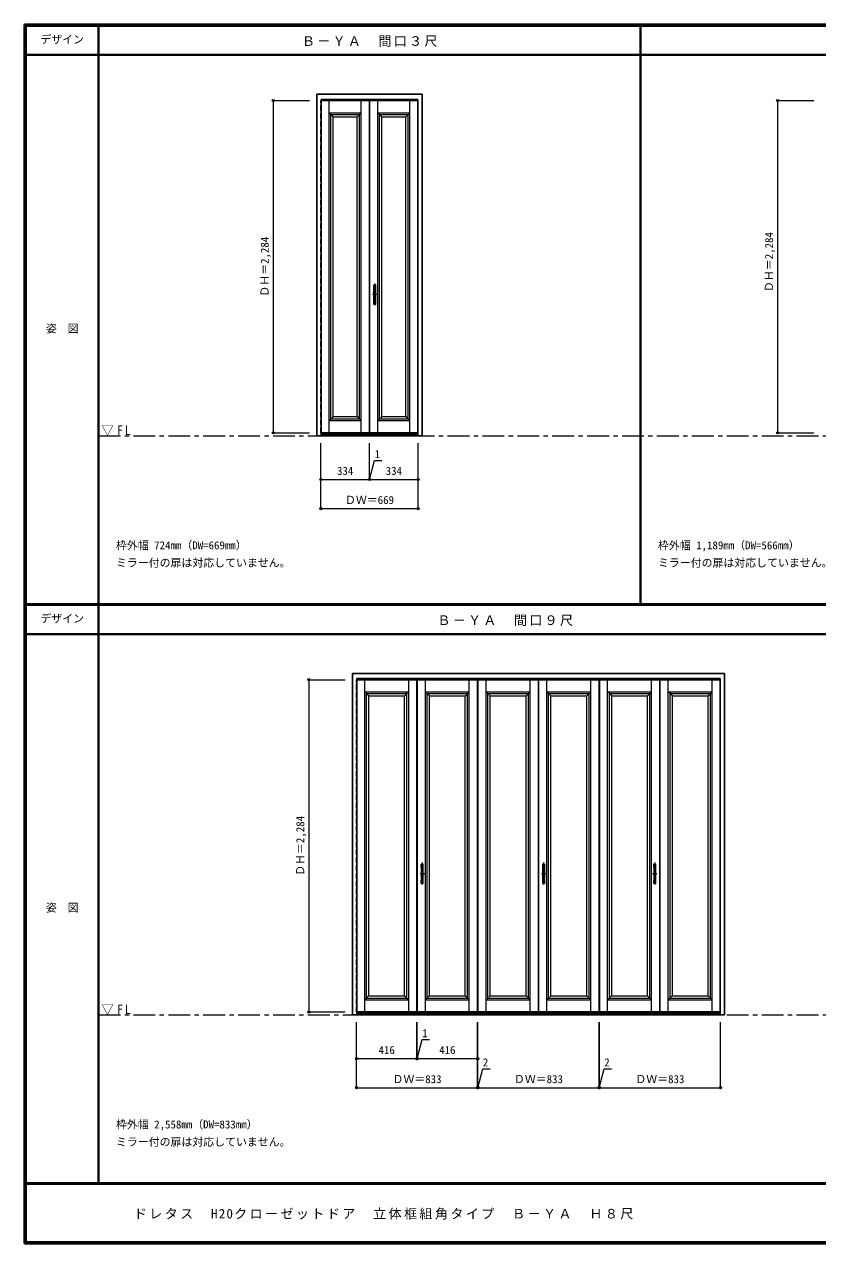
# Model space of a CAD drawing. Units: millimetres, scale not verified. Extents: x -6000 to 5700, y -4307 to 4260.
# Drawn here: x -6000 to -546, y -4205 to 4175 of the extents above; entities that cross this region are included whole.
import ezdxf
from ezdxf.enums import TextEntityAlignment as Align

# ---------------------------------------------------------------- set-up
doc = ezdxf.new("R2010")
doc.units = ezdxf.units.MM
doc.header["$LTSCALE"] = 30
doc.header["$PDMODE"] = 32
doc.header["$PDSIZE"] = 15
doc.linetypes.add('CHAIN1', pattern=[8, 5, -1, 1, -1])
doc.linetypes.add('DASHED1', pattern=[1.8, 1.2, -0.6])
for name, color, linetype, lineweight in [('0-1_通り芯', 4, 'CHAIN1', 9), ('0-2_扉', 3, 'Continuous', 25), ('0-3_仕上げ', 7, 'Continuous', 18), ('0-4_枠', 3, 'Continuous', 25), ('0-7_取手', 7, 'Continuous', 18), ('0-B_寸法', 7, 'Continuous', 9), ('F-1_枠', 6, 'Continuous', 40)]:
    doc.layers.add(name, color=color, linetype=linetype, lineweight=lineweight)
doc.layers.add('0-A_文字', color=7, linetype='Continuous')
doc.layers.add('F-A_文字', color=7, linetype='Continuous')
doc.styles.add('ＭＳ ゴシック', font='')
doc.styles.get('ＭＳ ゴシック').set_extended_font_data('MS Gothic')

msp = doc.modelspace()

# ---------------------------------------------------------------- linework, layer by layer
at = {"layer": '0-1_通り芯'}
for p, q in [((-3591.17, 2394.5), (-3591.17, 2240.5)), ((-3576.17, 2317.5), (-3606.17, 2317.5)), ((-3264.5, -1586), (-3264.5, -1740)), ((-2429.5, -1586), (-2429.5, -1740)), ((-1665.5, -1586), (-1665.5, -1740)), ((-3249.5, -1663), (-3279.5, -1663)), ((-2414.5, -1663), (-2444.5, -1663)), ((-1650.5, -1663), (-1680.5, -1663))]:
    msp.add_line(p, q, dxfattribs=at)
at = {"layer": '0-1_通り芯', "color": 7, "lineweight": 18}
for p, q in [((-5490, 1347), (5700, 1347)), ((-5490, -2633.5), (5700, -2633.5))]:
    msp.add_line(p, q, dxfattribs=at)
at = {"layer": '0-2_扉', "color": 4, "linetype": 'DASHED1', "lineweight": 9}
for p, q in [((-3961.17, 1367.5), (-3961.17, 3651.5)), ((-3958.67, 3651.5), (-3961.17, 3651.5)), ((-3294.67, 3651.5), (-3292.17, 3651.5)), ((-3292.17, 1367.5), (-3292.17, 3651.5)), ((-3958.67, 1367.5), (-3961.17, 1367.5)), ((-3294.67, 1367.5), (-3292.17, 1367.5)), ((-3716.5, -2613), (-3716.5, -329)), ((-3714, -329), (-3716.5, -329)), ((-1216, -329), (-1213.5, -329)), ((-1213.5, -2613), (-1213.5, -329)), ((-3714, -2613), (-3716.5, -2613)), ((-1216, -2613), (-1213.5, -2613))]:
    msp.add_line(p, q, dxfattribs=at)
at = {"layer": '0-2_扉'}
for p, q in [((-3958.67, 3651.5), (-3627.17, 3651.5)), ((-3627.17, 1367.5), (-3627.17, 3651.5)), ((-3626.17, 3651.5), (-3294.67, 3651.5)), ((-3626.17, 1367.5), (-3626.17, 3651.5)), ((-3958.67, 1367.5), (-3627.17, 1367.5)), ((-3626.17, 1367.5), (-3294.67, 1367.5)), ((-3714, -329), (-3300.5, -329)), ((-3300.5, -329), (-3300.5, -2613)), ((-3299.5, -329), (-3299.5, -2613)), ((-2881.5, -329), (-2465.5, -329)), ((-2881.5, -329), (-2881.5, -2613)), ((-2465.5, -329), (-2465.5, -2613)), ((-2464.5, -329), (-2048.5, -329)), ((-2464.5, -329), (-2464.5, -2613)), ((-2048.5, -329), (-2048.5, -2613)), ((-2046.5, -329), (-1630.5, -329)), ((-2046.5, -329), (-2046.5, -2613)), ((-1630.5, -329), (-1630.5, -2613)), ((-1629.5, -329), (-1629.5, -2613)), ((-1629.5, -329), (-1216, -329)), ((-3714, -2613), (-3300.5, -2613)), ((-3299.5, -2613), (-2883.5, -2613)), ((-2881.5, -2613), (-2465.5, -2613)), ((-2464.5, -2613), (-2048.5, -2613)), ((-2046.5, -2613), (-1630.5, -2613)), ((-1629.5, -2613), (-1216, -2613))]:
    msp.add_line(p, q, dxfattribs=at)
msp.add_lwpolyline([(-3299.5, -329), (-2883.5, -329), (-2883.5, -2613)], dxfattribs=at)
at = {"layer": '0-3_仕上げ'}
for p, q in [((-3904.17, 1367.5), (-3904.17, 3651.5)), ((-3684.17, 1367.5), (-3684.17, 3651.5)), ((-3569.17, 1367.5), (-3569.17, 3651.5)), ((-3349.17, 1367.5), (-3349.17, 3651.5)), ((-3892.17, 3555.5), (-3904.17, 3567.5)), ((-3904.17, 3567.5), (-3684.17, 3567.5)), ((-3892.17, 3555.5), (-3696.17, 3555.5)), ((-3892.17, 1463.5), (-3892.17, 3555.5)), ((-3876.17, 3539.5), (-3712.17, 3539.5)), ((-3684.17, 3567.5), (-3696.17, 3555.5)), ((-3696.17, 1463.5), (-3696.17, 3555.5)), ((-3557.17, 3555.5), (-3569.17, 3567.5)), ((-3569.17, 3567.5), (-3349.17, 3567.5)), ((-3557.17, 3555.5), (-3361.17, 3555.5)), ((-3557.17, 1463.5), (-3557.17, 3555.5)), ((-3541.17, 3539.5), (-3377.17, 3539.5)), ((-3349.17, 3567.5), (-3361.17, 3555.5)), ((-3361.17, 1463.5), (-3361.17, 3555.5)), ((-3892.17, 1463.5), (-3904.17, 1451.5)), ((-3904.17, 1451.5), (-3684.17, 1451.5)), ((-3892.17, 1463.5), (-3696.17, 1463.5)), ((-3876.17, 1479.5), (-3886.63, 1469.03)), ((-3696.17, 1463.5), (-3684.17, 1451.5)), ((-3557.17, 1463.5), (-3569.17, 1451.5)), ((-3569.17, 1451.5), (-3349.17, 1451.5)), ((-3557.17, 1463.5), (-3361.17, 1463.5)), ((-3541.17, 1479.5), (-3551.63, 1469.03)), ((-3361.17, 1463.5), (-3349.17, 1451.5)), ((-3659.5, -2613), (-3659.5, -329)), ((-3357.5, -2613), (-3357.5, -329)), ((-3242.5, -2613), (-3242.5, -329)), ((-2940.5, -2613), (-2940.5, -329)), ((-2824.5, -2613), (-2824.5, -329)), ((-2522.5, -2613), (-2522.5, -329)), ((-2407.5, -2613), (-2407.5, -329)), ((-2105.5, -2613), (-2105.5, -329)), ((-1989.5, -2613), (-1989.5, -329)), ((-1687.5, -2613), (-1687.5, -329)), ((-1572.5, -2613), (-1572.5, -329)), ((-1270.5, -2613), (-1270.5, -329)), ((-3647.5, -425), (-3659.5, -413)), ((-3659.5, -413), (-3357.5, -413)), ((-3357.5, -413), (-3369.5, -425)), ((-3230.5, -425), (-3242.5, -413)), ((-3242.5, -413), (-2940.5, -413)), ((-2940.5, -413), (-2952.5, -425)), ((-2812.5, -425), (-2824.5, -413)), ((-2824.5, -413), (-2522.5, -413)), ((-2522.5, -413), (-2534.5, -425)), ((-2395.5, -425), (-2407.5, -413)), ((-2407.5, -413), (-2105.5, -413)), ((-2105.5, -413), (-2117.5, -425)), ((-1977.5, -425), (-1989.5, -413)), ((-1989.5, -413), (-1687.5, -413)), ((-1687.5, -413), (-1699.5, -425)), ((-1560.5, -425), (-1572.5, -413)), ((-1572.5, -413), (-1270.5, -413)), ((-1270.5, -413), (-1282.5, -425)), ((-3647.5, -425), (-3369.5, -425)), ((-3647.5, -2517), (-3647.5, -425)), ((-3631.5, -441), (-3385.5, -441)), ((-3369.5, -2517), (-3369.5, -425)), ((-3230.5, -425), (-2952.5, -425)), ((-3230.5, -2517), (-3230.5, -425)), ((-3214.5, -441), (-2968.5, -441)), ((-2952.5, -2517), (-2952.5, -425)), ((-2812.5, -425), (-2534.5, -425)), ((-2812.5, -2517), (-2812.5, -425)), ((-2796.5, -441), (-2550.5, -441)), ((-2534.5, -2517), (-2534.5, -425)), ((-2395.5, -425), (-2117.5, -425)), ((-2395.5, -2517), (-2395.5, -425)), ((-2379.5, -441), (-2133.5, -441)), ((-2117.5, -2517), (-2117.5, -425)), ((-1977.5, -425), (-1699.5, -425)), ((-1977.5, -2517), (-1977.5, -425)), ((-1961.5, -441), (-1715.5, -441)), ((-1699.5, -2517), (-1699.5, -425)), ((-1560.5, -425), (-1282.5, -425)), ((-1560.5, -2517), (-1560.5, -425)), ((-1544.5, -441), (-1298.5, -441)), ((-1282.5, -2517), (-1282.5, -425)), ((-3631.5, -2501), (-3641.97, -2511.47)), ((-3631.5, -2501), (-3385.5, -2501)), ((-3385.5, -2501), (-3375.2, -2511.3)), ((-3214.5, -2501), (-3224.97, -2511.47)), ((-3214.5, -2501), (-2968.5, -2501)), ((-2968.5, -2501), (-2958.2, -2511.3)), ((-2796.5, -2501), (-2806.97, -2511.47)), ((-2796.5, -2501), (-2550.5, -2501)), ((-2550.5, -2501), (-2540.2, -2511.3)), ((-2379.5, -2501), (-2389.97, -2511.47)), ((-2379.5, -2501), (-2133.5, -2501)), ((-2133.5, -2501), (-2123.2, -2511.3)), ((-1961.5, -2501), (-1971.97, -2511.47)), ((-1961.5, -2501), (-1715.5, -2501)), ((-1715.5, -2501), (-1705.2, -2511.3)), ((-1544.5, -2501), (-1554.97, -2511.47)), ((-1544.5, -2501), (-1298.5, -2501)), ((-1298.5, -2501), (-1288.2, -2511.3)), ((-3647.5, -2517), (-3659.5, -2529)), ((-3659.5, -2529), (-3357.5, -2529)), ((-3647.5, -2517), (-3369.5, -2517)), ((-3369.5, -2517), (-3357.5, -2529)), ((-3230.5, -2517), (-3242.5, -2529)), ((-3242.5, -2529), (-2940.5, -2529)), ((-3230.5, -2517), (-2952.5, -2517)), ((-2952.5, -2517), (-2940.5, -2529)), ((-2812.5, -2517), (-2824.5, -2529)), ((-2824.5, -2529), (-2522.5, -2529)), ((-2812.5, -2517), (-2534.5, -2517)), ((-2534.5, -2517), (-2522.5, -2529)), ((-2395.5, -2517), (-2407.5, -2529)), ((-2407.5, -2529), (-2105.5, -2529)), ((-2395.5, -2517), (-2117.5, -2517)), ((-2117.5, -2517), (-2105.5, -2529)), ((-1977.5, -2517), (-1989.5, -2529)), ((-1989.5, -2529), (-1687.5, -2529)), ((-1977.5, -2517), (-1699.5, -2517)), ((-1699.5, -2517), (-1687.5, -2529)), ((-1560.5, -2517), (-1572.5, -2529)), ((-1572.5, -2529), (-1270.5, -2529)), ((-1560.5, -2517), (-1282.5, -2517)), ((-1282.5, -2517), (-1270.5, -2529))]:
    msp.add_line(p, q, dxfattribs=at)
for points in [[(-3876.17, 1479.5), (-3876.17, 3539.5), (-3886.63, 3549.96)], [(-3712.17, 1479.5), (-3712.17, 3539.5), (-3701.87, 3549.8)], [(-3541.17, 1479.5), (-3541.17, 3539.5), (-3551.63, 3549.96)], [(-3377.17, 1479.5), (-3377.17, 3539.5), (-3366.87, 3549.8)], [(-3876.17, 1479.5), (-3712.17, 1479.5), (-3701.87, 1469.2)], [(-3541.17, 1479.5), (-3377.17, 1479.5), (-3366.87, 1469.2)], [(-3631.5, -2501), (-3631.5, -441), (-3641.97, -430.54)], [(-3385.5, -2501), (-3385.5, -441), (-3375.2, -430.7)], [(-3214.5, -2501), (-3214.5, -441), (-3224.97, -430.54)], [(-2968.5, -2501), (-2968.5, -441), (-2958.2, -430.7)], [(-2796.5, -2501), (-2796.5, -441), (-2806.97, -430.54)], [(-2550.5, -2501), (-2550.5, -441), (-2540.2, -430.7)], [(-2379.5, -2501), (-2379.5, -441), (-2389.97, -430.54)], [(-2133.5, -2501), (-2133.5, -441), (-2123.2, -430.7)], [(-1961.5, -2501), (-1961.5, -441), (-1971.97, -430.54)], [(-1715.5, -2501), (-1715.5, -441), (-1705.2, -430.7)], [(-1544.5, -2501), (-1544.5, -441), (-1554.97, -430.54)], [(-1298.5, -2501), (-1298.5, -441), (-1288.2, -430.7)]]:
    msp.add_lwpolyline(points, dxfattribs=at)
at = {"layer": '0-4_枠'}
for p, q in [((-3988.67, 1347), (-3988.67, 3695)), ((-3988.67, 3695), (-3264.67, 3695)), ((-3264.67, 1347), (-3264.67, 3695)), ((-3958.67, 1347), (-3958.67, 3659)), ((-3958.67, 3659), (-3294.67, 3659)), ((-3294.67, 1347), (-3294.67, 3659)), ((-3988.67, 1347), (-3264.67, 1347)), ((-3958.67, 1359), (-3294.67, 1359)), ((-3744, -2633.5), (-3744, -285.5)), ((-3744, -285.5), (-1186, -285.5)), ((-3714, -2633.5), (-3714, -321.5)), ((-3714, -321.5), (-1216, -321.5)), ((-1216, -2633.5), (-1216, -321.5)), ((-1186, -2633.5), (-1186, -285.5)), ((-3744, -2633.5), (-1186, -2633.5)), ((-3714, -2621.5), (-1216, -2621.5))]:
    msp.add_line(p, q, dxfattribs=at)
at = {"layer": '0-7_取手'}
for p, q in [((-3597.17, 2363.5), (-3597.17, 2381.5)), ((-3585.17, 2363.5), (-3585.17, 2381.5)), ((-3597.17, 2253.5), (-3597.17, 2271.5)), ((-3585.17, 2253.5), (-3585.17, 2271.5)), ((-3270.5, -1617), (-3270.5, -1599)), ((-3258.5, -1617), (-3258.5, -1599)), ((-2435.5, -1617), (-2435.5, -1599)), ((-2423.5, -1617), (-2423.5, -1599)), ((-1671.5, -1617), (-1671.5, -1599)), ((-1659.5, -1617), (-1659.5, -1599)), ((-3270.5, -1727), (-3270.5, -1709)), ((-3258.5, -1727), (-3258.5, -1709)), ((-2435.5, -1727), (-2435.5, -1709)), ((-2423.5, -1727), (-2423.5, -1709)), ((-1671.5, -1727), (-1671.5, -1709)), ((-1659.5, -1727), (-1659.5, -1709))]:
    msp.add_line(p, q, dxfattribs=at)
at = {"layer": '0-7_取手', "color": 3, "lineweight": 25}
for p, q in [((-3596.17, 2251.5), (-3596.17, 2383.5)), ((-3587.17, 2384.5), (-3595.17, 2384.5)), ((-3586.17, 2251.5), (-3586.17, 2383.5)), ((-3595.17, 2250.5), (-3587.17, 2250.5)), ((-3269.5, -1729), (-3269.5, -1597)), ((-3260.5, -1596), (-3268.5, -1596)), ((-3259.5, -1729), (-3259.5, -1597)), ((-2434.5, -1729), (-2434.5, -1597)), ((-2425.5, -1596), (-2433.5, -1596)), ((-2424.5, -1729), (-2424.5, -1597)), ((-1670.5, -1729), (-1670.5, -1597)), ((-1661.5, -1596), (-1669.5, -1596)), ((-1660.5, -1729), (-1660.5, -1597)), ((-3268.5, -1730), (-3260.5, -1730)), ((-2433.5, -1730), (-2425.5, -1730)), ((-1669.5, -1730), (-1661.5, -1730))]:
    msp.add_line(p, q, dxfattribs=at)
at = {"layer": '0-7_取手'}
for centre, start, end in [((-3596.17, 2381.5), 90, 180), ((-3596.17, 2363.5), 180, 270), ((-3586.17, 2381.5), 0, 90), ((-3586.17, 2363.5), 270, 0), ((-3596.17, 2271.5), 90, 180), ((-3586.17, 2271.5), 0, 90), ((-3596.17, 2253.5), 180, 270), ((-3586.17, 2253.5), 270, 0), ((-3269.5, -1599), 90, 180), ((-3269.5, -1617), 180, 270), ((-3259.5, -1599), 0, 90), ((-3259.5, -1617), 270, 0), ((-2434.5, -1599), 90, 180), ((-2434.5, -1617), 180, 270), ((-2424.5, -1599), 0, 90), ((-2424.5, -1617), 270, 0), ((-1670.5, -1599), 90, 180), ((-1670.5, -1617), 180, 270), ((-1660.5, -1599), 0, 90), ((-1660.5, -1617), 270, 0), ((-3269.5, -1709), 90, 180), ((-3269.5, -1727), 180, 270), ((-3259.5, -1709), 0, 90), ((-3259.5, -1727), 270, 0), ((-2434.5, -1709), 90, 180), ((-2434.5, -1727), 180, 270), ((-2424.5, -1709), 0, 90), ((-2424.5, -1727), 270, 0), ((-1670.5, -1709), 90, 180), ((-1670.5, -1727), 180, 270), ((-1660.5, -1709), 0, 90), ((-1660.5, -1727), 270, 0)]:
    msp.add_arc(centre, 1, start, end, dxfattribs=at)
at = {"layer": '0-7_取手', "color": 3, "lineweight": 25}
for centre, start, end in [((-3595.17, 2383.5), 90, 180), ((-3587.17, 2383.5), 0, 90), ((-3595.17, 2251.5), 180, 270), ((-3587.17, 2251.5), 270, 0), ((-3268.5, -1597), 90, 180), ((-3260.5, -1597), 0, 90), ((-2433.5, -1597), 90, 180), ((-2425.5, -1597), 0, 90), ((-1669.5, -1597), 90, 180), ((-1661.5, -1597), 0, 90), ((-3268.5, -1729), 180, 270), ((-3260.5, -1729), 270, 0), ((-2433.5, -1729), 180, 270), ((-2425.5, -1729), 270, 0), ((-1669.5, -1729), 180, 270), ((-1661.5, -1729), 270, 0)]:
    msp.add_arc(centre, 1, start, end, dxfattribs=at)
at = {"layer": '0-B_寸法', "color": 4}
for p, q in [((-4288.67, 3651.5), (-4288.67, 1367.5)), ((-4288.67, 3651.5), (-4038.67, 3651.5)), ((-820.5, 3651.5), (-820.5, 1367.5)), ((-820.5, 3651.5), (-570.5, 3651.5)), ((-4288.67, 1367.5), (-4038.67, 1367.5)), ((-820.5, 1367.5), (-570.5, 1367.5)), ((-3961.17, 847), (-3961.17, 1297)), ((-3292.17, 847), (-3292.17, 1297)), ((-3626.17, 1047), (-3292.17, 1047)), ((-3961.17, 847), (-3292.17, 847)), ((-4044, -329), (-4044, -2613)), ((-4044, -329), (-3794, -329)), ((-4044, -2613), (-3794, -2613)), ((-3716.5, -3133.5), (-3716.5, -2683.5)), ((-2883.5, -3133.5), (-2883.5, -2683.5)), ((-3299.5, -2933.5), (-2883.5, -2933.5)), ((-3716.5, -3133.5), (-2883.5, -3133.5))]:
    msp.add_line(p, q, dxfattribs=at)
for points in [[(-3961.17, 1047), (-3627.17, 1047), (-3627.17, 1297)], [(-3627.17, 1047), (-3626.17, 1047), (-3626.17, 1297)], [(-3626.67, 1047), (-3591.72, 1177.43), (-3540.93, 1177.43)], [(-3716.5, -2933.5), (-3300.5, -2933.5), (-3300.5, -2683.5)], [(-3300.5, -2933.5), (-3299.5, -2933.5), (-3299.5, -2683.5)], [(-2883.5, -3133.5), (-2881.5, -3133.5), (-2881.5, -2683.5)], [(-2881.5, -3133.5), (-2048.5, -3133.5), (-2048.5, -2683.5)], [(-2048.5, -3133.5), (-2046.5, -3133.5), (-2046.5, -2683.5)], [(-2046.5, -3133.5), (-1213.5, -3133.5), (-1213.5, -2683.5)], [(-3300, -2933.5), (-3265.05, -2803.07), (-3214.27, -2803.07)], [(-2882.5, -3133.5), (-2847.55, -3003.07), (-2796.77, -3003.07)], [(-2047.5, -3133.5), (-2012.55, -3003.07), (-1961.77, -3003.07)]]:
    msp.add_lwpolyline(points, dxfattribs=at)
at = {"layer": '0-B_寸法'}
for p in [(-4288.67, 3651.5), (-820.5, 3651.5), (-4288.67, 1367.5), (-820.5, 1367.5), (-3961.17, 1047), (-3627.17, 1047), (-3626.17, 1047), (-3292.17, 1047), (-3961.17, 847), (-3292.17, 847), (-4044, -329), (-4044, -2613), (-3716.5, -2933.5), (-3300.5, -2933.5), (-3299.5, -2933.5), (-2883.5, -2933.5), (-3716.5, -3133.5), (-2883.5, -3133.5), (-2881.5, -3133.5), (-2048.5, -3133.5), (-2046.5, -3133.5), (-1213.5, -3133.5)]:
    msp.add_point(p, dxfattribs=at)
at = {"layer": 'F-1_枠'}
for p, q in [((-6000, 4175), (5700, 4175)), ((-6000, 4175), (-6000, -4205)), ((-6000, 4170), (5700, 4170)), ((-6000, 4165), (5700, 4165)), ((-5995, 4175), (-5995, -4205)), ((-5990, 4175), (-5990, -4205)), ((-5490, 4175), (-5490, -3790)), ((-1763.33, 190.5), (-1763.33, 4175)), ((-6000, 3965), (5700, 3965)), ((-6000, 190.5), (5700, 190.5)), ((-6000, 187.5), (5700, 187.5)), ((-6000, 184.5), (5700, 184.5)), ((-6000, -15.5), (5700, -15.5)), ((5700, -3790), (-6000, -3790)), ((5700, -3795), (-6000, -3795)), ((5700, -4195), (-6000, -4195)), ((5700, -4200), (-6000, -4200)), ((5700, -4205), (-6000, -4205))]:
    msp.add_line(p, q, dxfattribs=at)

# ---------------------------------------------------------------- texts
at = {"layer": '0-A_文字', "style": 'ＭＳ ゴシック'}
for s, p in [('枠外幅 724mm（DW=669mm）', (-5370, 550.5)), ('枠外幅 1,189mm（DW=566mm）', (-1643.33, 550.5)), ('ミラー付の扉は対応していません。', (-5370, 430.5)), ('ミラー付の扉は対応していません。', (-1643.33, 430.5)), ('枠外幅 2,558mm（DW=833mm）', (-5370, -3430)), ('ミラー付の扉は対応していません。', (-5370, -3550))]:
    msp.add_text(s, height=54.99, dxfattribs=at).set_placement(p, align=Align.BOTTOM_LEFT)
at = {"layer": '0-A_文字', "char_height": 65.98, "attachment_point": 7, "style": 'ＭＳ ゴシック'}
for s, insert in [('\\T1.17;Ｂ－ＹＡ\u3000間口３尺', (-4091.67, 4020)), ('\\T1.26;\\W0.95;▽FL', (-5471.25, 1347)), ('\\T1.17;Ｂ－ＹＡ\u3000間口９尺', (-3160, 39.5)), ('\\T1.26;\\W0.95;▽FL', (-5471.25, -2633.5))]:
    msp.add_mtext(s, dxfattribs=dict(at, insert=insert))
at = {"layer": '0-B_寸法', "style": 'ＭＳ ゴシック'}
for p in [(-4303.67, 2303.25), (-835.5, 2335.25), (-4059, -1677.25)]:
    msp.add_text('ＤＨ＝2,284', height=54.99, rotation=90, dxfattribs=at).set_placement(p, align=Align.BOTTOM_LEFT)
for s, p in [('1', (-3591.72, 1177.43)), ('334', (-3850.42, 1062)), ('334', (-3515.42, 1062)), ('ＤＷ＝669', (-3795.42, 862)), ('1', (-3265.05, -2803.07)), ('416', (-3564.75, -2918.5)), ('416', (-3147.75, -2918.5)), ('2', (-2847.55, -3003.07)), ('2', (-2012.55, -3003.07)), ('ＤＷ＝833', (-3468.75, -3118.5)), ('ＤＷ＝833', (-2633.75, -3118.5)), ('ＤＷ＝833', (-1798.75, -3118.5))]:
    msp.add_text(s, height=54.99, dxfattribs=at).set_placement(p, align=Align.BOTTOM_LEFT)
at = {"layer": 'F-A_文字', "style": 'ＭＳ ゴシック'}
for s, p in [('デザイン', (-5890, 4027.5)), ('姿\u3000図', (-5852.5, 2040.25)), ('デザイン', (-5890, 47)), ('姿\u3000図', (-5852.5, -1940.25))]:
    msp.add_text(s, height=54.99, dxfattribs=at).set_placement(p, align=Align.BOTTOM_LEFT)
at = {"layer": 'F-A_文字', "insert": (-5247.55, -4040), "char_height": 65.98, "attachment_point": 7, "style": 'ＭＳ ゴシック'}
msp.add_mtext('\\T1.18;ドレタス\u3000H20クローゼットドア\u3000立体框組角タイプ\u3000Ｂ－ＹＡ\u3000Ｈ８尺', dxfattribs=at)

doc.saveas('drawing.dxf')
